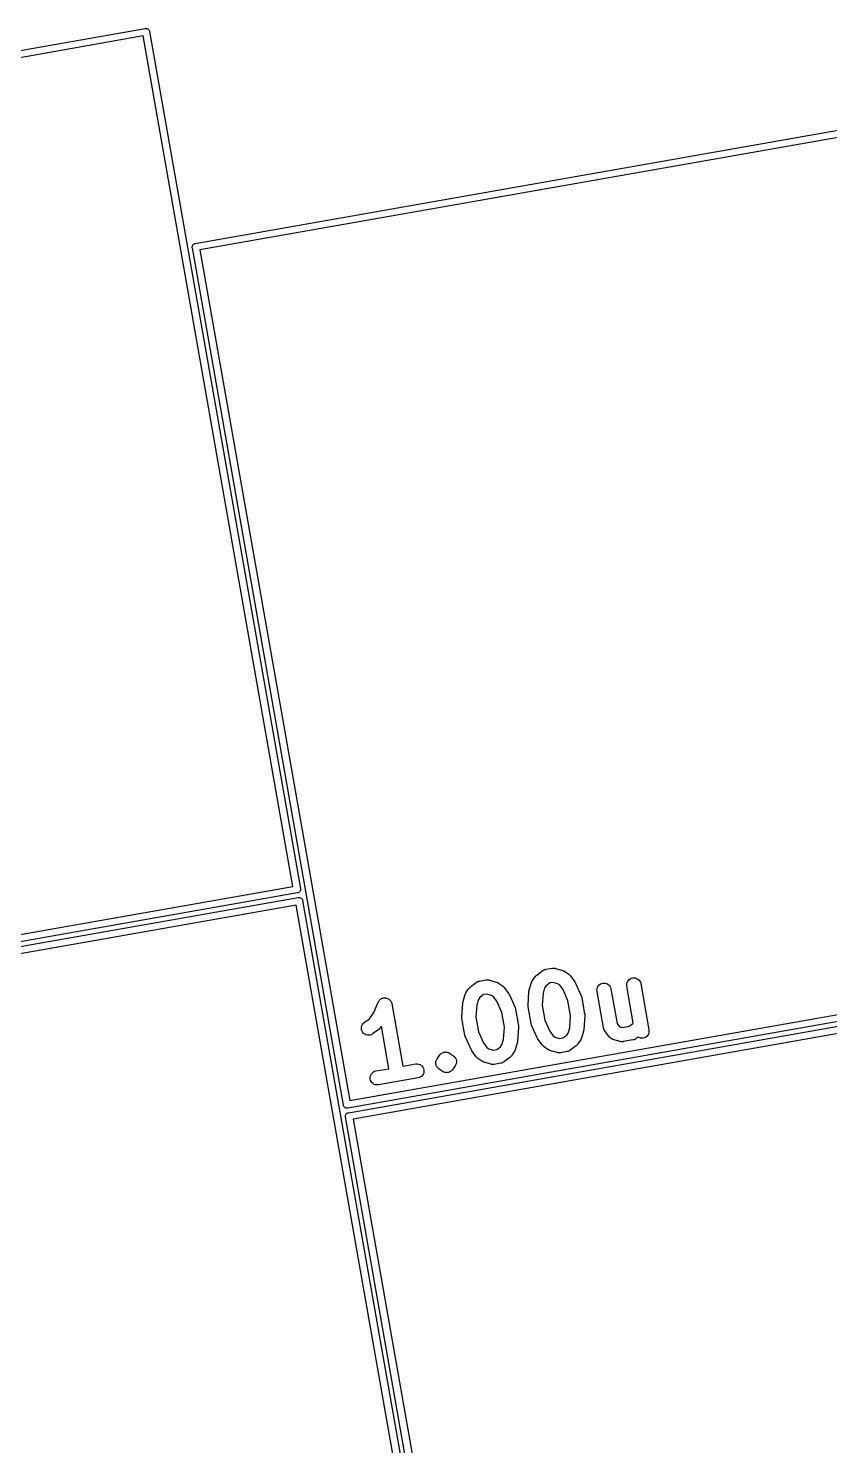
# Model space of a CAD drawing. Extents: x 61 to 358, y -137 to -43.
# Drawn here: x 287.13 to 304.44, y -73.19 to -42.59 of the extents above; entities that cross this region are included whole.
import ezdxf

# ---------------------------------------------------------------- set-up
doc = ezdxf.new("R2010")
doc.units = 0
doc.header["$MEASUREMENT"] = 0
doc.layers.add('BLACK', color=7, linetype='CONTINUOUS')

msp = doc.modelspace()

# ---------------------------------------------------------------- linework, layer by layer
at = {"layer": 'BLACK', "linetype": 'CONTINUOUS'}
for p, q in [((271.15, -45.8557), (289.653, -42.5931)), ((289.608, -42.7557), (271.248, -45.9932)), ((292.845, -61.1161), (289.608, -42.7557)), ((289.653, -42.5931), (289.657, -42.5921)), ((289.657, -42.5921), (289.66, -42.5918)), ((289.66, -42.5918), (289.664, -42.5915)), ((289.66, -42.5918), (289.66, -42.5918)), ((289.664, -42.5915), (289.672, -42.5909)), ((289.672, -42.5909), (289.686, -42.5927)), ((289.686, -42.5927), (289.701, -42.5974)), ((289.701, -42.5974), (289.714, -42.6047)), ((289.714, -42.6047), (289.725, -42.6145)), ((289.725, -42.6145), (289.734, -42.6263)), ((289.734, -42.6263), (289.741, -42.6397)), ((289.741, -42.6397), (289.744, -42.6505)), ((289.744, -42.6505), (289.744, -42.6505)), ((289.744, -42.6505), (289.745, -42.6542)), ((289.745, -42.6542), (289.746, -42.6579)), ((289.746, -42.6579), (293.008, -61.161)), ((290.737, -47.2378), (309.241, -43.9752)), ((309.196, -44.1379), (290.835, -47.3753)), ((290.67, -47.3118), (290.672, -47.2969)), ((290.672, -47.3268), (290.67, -47.3118)), ((290.672, -47.2969), (290.677, -47.2827)), ((290.673, -47.3304), (290.672, -47.3268)), ((293.935, -65.8335), (290.673, -47.3304)), ((290.677, -47.2827), (290.684, -47.2696)), ((290.684, -47.2696), (290.694, -47.2582)), ((290.694, -47.2582), (290.706, -47.2489)), ((290.706, -47.2489), (290.719, -47.2421)), ((290.719, -47.2421), (290.73, -47.2391)), ((290.73, -47.2391), (290.734, -47.2381)), ((290.73, -47.2391), (290.73, -47.2391)), ((290.734, -47.2381), (290.737, -47.2378)), ((290.835, -47.3753), (294.073, -65.7357)), ((274.485, -64.3535), (292.845, -61.1161)), ((293.008, -61.161), (293.009, -61.1646)), ((293.01, -61.1796), (293.008, -61.1945)), ((293.009, -61.1646), (293.009, -61.1683)), ((293.009, -61.1683), (293.009, -61.1683)), ((293.009, -61.1683), (293.01, -61.1796)), ((292.943, -61.2536), (274.44, -64.5162)), ((274.458, -64.6162), (292.961, -61.3536)), ((292.947, -61.2533), (292.943, -61.2536)), ((292.951, -61.2523), (292.947, -61.2533)), ((292.961, -61.2493), (292.951, -61.2523)), ((292.951, -61.2523), (292.951, -61.2523)), ((292.975, -61.2425), (292.961, -61.2493)), ((292.961, -61.3536), (292.965, -61.3526)), ((292.965, -61.3526), (292.968, -61.3524)), ((292.968, -61.3524), (292.972, -61.3521)), ((292.968, -61.3524), (292.968, -61.3524)), ((292.972, -61.3521), (292.98, -61.3515)), ((292.987, -61.2332), (292.975, -61.2425)), ((292.98, -61.3515), (292.994, -61.3533)), ((292.996, -61.2218), (292.987, -61.2332)), ((292.994, -61.3533), (293.009, -61.358)), ((292.997, -61.2209), (292.996, -61.2218)), ((293.002, -61.2115), (292.997, -61.2209)), ((293.004, -61.2087), (293.002, -61.2115)), ((293.007, -61.2), (293.004, -61.2087)), ((293.008, -61.1945), (293.007, -61.2)), ((293.009, -61.358), (293.022, -61.3653)), ((293.022, -61.3653), (293.033, -61.3751)), ((293.033, -61.3751), (293.042, -61.3869)), ((293.042, -61.3869), (293.049, -61.4003)), ((293.049, -61.4003), (293.052, -61.4111)), ((293.052, -61.4111), (293.052, -61.4111)), ((293.052, -61.4111), (293.053, -61.4147)), ((293.053, -61.4147), (293.054, -61.4185)), ((293.054, -61.4185), (296.316, -79.9216)), ((292.916, -61.5163), (274.556, -64.7537)), ((296.153, -79.8767), (292.916, -61.5163)), ((312.531, -62.6357), (294.028, -65.8983)), ((294.073, -65.7357), (312.433, -62.4982)), ((294.045, -65.9984), (312.549, -62.7358)), ((312.504, -62.8985), (294.143, -66.1359)), ((298.11, -63.0284), (298.24, -62.9317)), ((298.24, -62.9317), (298.242, -62.9305)), ((298.242, -62.9305), (298.246, -62.9282)), ((298.246, -62.9282), (298.249, -62.9255)), ((298.249, -62.9255), (298.258, -62.9208)), ((298.258, -62.9208), (298.267, -62.9155)), ((298.267, -62.9155), (298.272, -62.9141)), ((298.272, -62.9141), (298.276, -62.9121)), ((298.276, -62.9121), (298.286, -62.9092)), ((298.286, -62.9092), (298.296, -62.9059)), ((298.296, -62.9059), (298.3, -62.9053)), ((298.3, -62.9053), (298.304, -62.9041)), ((298.304, -62.9041), (298.447, -62.8789)), ((298.447, -62.8789), (298.449, -62.8785)), ((298.449, -62.8785), (298.454, -62.8782)), ((298.454, -62.8782), (298.458, -62.8773)), ((298.458, -62.8773), (298.469, -62.8773)), ((298.469, -62.8773), (298.479, -62.8766)), ((298.479, -62.8766), (298.484, -62.8772)), ((298.484, -62.8772), (298.488, -62.8772)), ((298.488, -62.8772), (298.498, -62.8792)), ((298.498, -62.8792), (298.509, -62.8806)), ((298.509, -62.8806), (298.513, -62.882)), ((298.513, -62.882), (298.517, -62.8829)), ((298.517, -62.8829), (298.673, -62.9291)), ((298.673, -62.9291), (298.675, -62.9297)), ((298.675, -62.9297), (298.683, -62.9331)), ((298.683, -62.9331), (298.691, -62.9358)), ((298.691, -62.9358), (298.696, -62.9389)), ((298.696, -62.9389), (298.702, -62.9414)), ((298.702, -62.9414), (298.709, -62.9462)), ((298.709, -62.9462), (298.717, -62.9504)), ((298.717, -62.9504), (298.801, -63.0092)), ((298.801, -63.0092), (298.803, -63.0105)), ((298.803, -63.0105), (298.809, -63.0161)), ((298.809, -63.0161), (298.816, -63.0212)), ((298.816, -63.0212), (298.82, -63.0259)), ((298.82, -63.0259), (298.825, -63.0301)), ((296.587, -63.3995), (296.646, -63.3154)), ((296.646, -63.3154), (296.648, -63.3137)), ((296.648, -63.3137), (296.653, -63.3073)), ((296.653, -63.3073), (296.658, -63.3004)), ((296.658, -63.3004), (296.663, -63.2962)), ((296.663, -63.2962), (296.667, -63.2914)), ((296.667, -63.2914), (296.674, -63.2862)), ((296.674, -63.2862), (296.68, -63.2804)), ((296.68, -63.2804), (296.811, -63.1838)), ((296.811, -63.1838), (296.812, -63.1825)), ((296.812, -63.1825), (296.816, -63.1803)), ((296.816, -63.1803), (296.82, -63.1775)), ((296.82, -63.1775), (296.829, -63.1728)), ((296.829, -63.1728), (296.838, -63.1676)), ((296.838, -63.1676), (296.842, -63.1661)), ((296.842, -63.1661), (296.846, -63.1641)), ((296.846, -63.1641), (296.856, -63.1613)), ((296.856, -63.1613), (296.866, -63.1579)), ((296.866, -63.1579), (296.871, -63.1573)), ((296.871, -63.1573), (296.875, -63.1561)), ((296.875, -63.1561), (297.018, -63.1309)), ((297.018, -63.1309), (297.02, -63.1305)), ((297.02, -63.1305), (297.024, -63.1303)), ((297.024, -63.1303), (297.029, -63.1294)), ((297.029, -63.1294), (297.039, -63.1293)), ((297.039, -63.1293), (297.05, -63.1287)), ((297.05, -63.1287), (297.054, -63.1293)), ((297.054, -63.1293), (297.059, -63.1292)), ((297.059, -63.1292), (297.069, -63.1312)), ((297.069, -63.1312), (297.079, -63.1326)), ((297.079, -63.1326), (297.083, -63.134)), ((297.083, -63.134), (297.088, -63.1349)), ((297.088, -63.1349), (297.243, -63.1812)), ((297.243, -63.1812), (297.245, -63.1818)), ((297.245, -63.1818), (297.253, -63.1851)), ((297.253, -63.1851), (297.261, -63.1878)), ((297.261, -63.1878), (297.267, -63.1909)), ((297.267, -63.1909), (297.273, -63.1934)), ((297.273, -63.1934), (297.28, -63.1982)), ((297.28, -63.1982), (297.287, -63.2024)), ((297.287, -63.2024), (297.371, -63.2613)), ((297.371, -63.2613), (297.373, -63.2625)), ((297.373, -63.2625), (297.38, -63.2682)), ((297.38, -63.2682), (297.386, -63.2733)), ((297.386, -63.2733), (297.391, -63.278)), ((297.391, -63.278), (297.395, -63.2822)), ((297.395, -63.2822), (297.401, -63.289)), ((297.401, -63.289), (297.406, -63.2953)), ((297.406, -63.2953), (297.503, -63.4257)), ((297.949, -63.347), (297.996, -63.1914)), ((297.996, -63.1894), (298, -63.1815)), ((297.996, -63.1914), (297.996, -63.1894)), ((298, -63.1815), (298.002, -63.1734)), ((298.002, -63.1734), (298.005, -63.1679)), ((298.005, -63.1679), (298.008, -63.162)), ((298.008, -63.162), (298.013, -63.1549)), ((298.013, -63.1549), (298.017, -63.1475)), ((298.017, -63.1475), (298.076, -63.0634)), ((298.076, -63.0634), (298.077, -63.0617)), ((298.077, -63.0617), (298.083, -63.0552)), ((298.083, -63.0552), (298.088, -63.0484)), ((298.088, -63.0484), (298.092, -63.0441)), ((298.092, -63.0441), (298.097, -63.0394)), ((298.097, -63.0394), (298.103, -63.0342)), ((298.103, -63.0342), (298.11, -63.0284)), ((298.281, -63.302), (298.246, -63.4178)), ((298.311, -63.2585), (298.281, -63.302)), ((298.393, -63.198), (298.311, -63.2585)), ((298.465, -63.1853), (298.393, -63.198)), ((298.562, -63.2142), (298.465, -63.1853)), ((298.606, -63.2447), (298.562, -63.2142)), ((298.678, -63.3418), (298.606, -63.2447)), ((298.825, -63.0301), (298.83, -63.0369)), ((298.83, -63.0369), (298.836, -63.0433)), ((298.836, -63.0433), (298.932, -63.1736)), ((298.932, -63.1736), (298.934, -63.1753)), ((298.934, -63.1753), (298.934, -63.1759)), ((298.934, -63.1759), (298.935, -63.1765)), ((298.935, -63.1765), (298.942, -63.1888)), ((298.942, -63.1888), (298.949, -63.201)), ((298.949, -63.201), (298.949, -63.2017)), ((298.949, -63.2017), (298.949, -63.2023)), ((298.949, -63.2023), (299.071, -63.4756)), ((299.41, -63.3475), (299.414, -63.318)), ((299.414, -63.318), (299.424, -63.2898)), ((299.424, -63.2898), (299.439, -63.2641)), ((299.439, -63.2641), (299.458, -63.2417)), ((299.458, -63.2417), (299.482, -63.2235)), ((299.482, -63.2235), (299.508, -63.2103)), ((299.508, -63.2103), (299.537, -63.2025)), ((299.537, -63.2025), (299.567, -63.2005)), ((299.567, -63.2005), (299.596, -63.2042)), ((299.596, -63.2042), (299.625, -63.2136)), ((299.625, -63.2136), (299.65, -63.2283)), ((299.65, -63.2283), (299.673, -63.2477)), ((299.673, -63.2477), (299.691, -63.2711)), ((299.691, -63.2711), (299.705, -63.2977)), ((299.705, -63.2977), (299.713, -63.3263)), ((299.713, -63.3263), (299.845, -64.0771)), ((300.053, -63.2341), (300.057, -63.2046)), ((300.055, -63.2637), (300.053, -63.2341)), ((300.056, -63.2658), (300.055, -63.2637)), ((300.196, -64.0613), (300.056, -63.2658)), ((300.057, -63.2046), (300.067, -63.1764)), ((300.067, -63.1764), (300.082, -63.1507)), ((300.082, -63.1507), (300.101, -63.1283)), ((300.101, -63.1283), (300.125, -63.1101)), ((300.125, -63.1101), (300.152, -63.0969)), ((300.152, -63.0969), (300.18, -63.0891)), ((300.18, -63.0891), (300.21, -63.087)), ((300.21, -63.087), (300.24, -63.0908)), ((300.24, -63.0908), (300.268, -63.1002)), ((300.268, -63.1002), (300.294, -63.1148)), ((300.294, -63.1148), (300.316, -63.1343)), ((300.316, -63.1343), (300.334, -63.1577)), ((300.334, -63.1577), (300.348, -63.1843)), ((300.348, -63.1843), (300.356, -63.2129)), ((300.356, -63.2129), (300.532, -64.2135)), ((294.59, -63.8362), (294.689, -63.6104)), ((294.689, -63.6104), (294.69, -63.6087)), ((294.69, -63.6085), (294.697, -63.5959)), ((294.69, -63.6087), (294.69, -63.6085)), ((294.69, -63.6087), (294.69, -63.6087)), ((294.69, -63.6087), (294.69, -63.6087)), ((294.697, -63.5959), (294.705, -63.5829)), ((294.705, -63.5827), (294.714, -63.572)), ((294.705, -63.5828), (294.705, -63.5827)), ((294.705, -63.5829), (294.705, -63.5828)), ((294.714, -63.572), (294.725, -63.5605)), ((294.725, -63.5604), (294.736, -63.5518)), ((294.725, -63.5605), (294.725, -63.5604)), ((294.725, -63.5605), (294.725, -63.5605)), ((294.736, -63.5518), (294.748, -63.5424)), ((294.748, -63.5423), (294.761, -63.5359)), ((294.748, -63.5424), (294.748, -63.5423)), ((294.748, -63.5423), (294.748, -63.5423)), ((294.761, -63.5359), (294.775, -63.5292)), ((294.775, -63.5291), (294.789, -63.5253)), ((294.775, -63.5292), (294.775, -63.5291)), ((294.775, -63.5291), (294.775, -63.5291)), ((294.789, -63.5253), (294.803, -63.5214)), ((294.803, -63.5214), (294.804, -63.5214)), ((294.804, -63.5213), (294.818, -63.5203)), ((294.804, -63.5214), (294.804, -63.5213)), ((294.818, -63.5203), (294.833, -63.5193)), ((294.833, -63.5193), (294.833, -63.5193)), ((294.833, -63.5193), (294.848, -63.5211)), ((294.833, -63.5193), (294.833, -63.5193)), ((294.848, -63.5211), (294.863, -63.523)), ((294.863, -63.523), (294.863, -63.5231)), ((294.863, -63.5231), (294.863, -63.5231)), ((294.863, -63.5231), (294.876, -63.5276)), ((294.876, -63.5276), (294.891, -63.5324)), ((294.891, -63.5324), (294.891, -63.5325)), ((294.891, -63.5325), (294.891, -63.5325)), ((294.891, -63.5325), (294.903, -63.5395)), ((294.903, -63.5395), (294.917, -63.5471)), ((294.917, -63.5471), (294.917, -63.5472)), ((294.917, -63.5472), (294.917, -63.5472)), ((294.917, -63.5472), (294.927, -63.5563)), ((294.927, -63.5563), (294.939, -63.5665)), ((294.939, -63.5665), (294.939, -63.5666)), ((294.939, -63.5666), (294.939, -63.5667)), ((294.939, -63.5667), (294.948, -63.5777)), ((294.948, -63.5777), (294.958, -63.59)), ((294.958, -63.59), (294.958, -63.5901)), ((294.958, -63.5901), (294.958, -63.5902)), ((294.958, -63.5902), (294.964, -63.6028)), ((294.964, -63.6028), (294.971, -63.6165)), ((294.971, -63.6165), (294.971, -63.6166)), ((294.971, -63.6166), (294.971, -63.6167)), ((294.971, -63.6167), (294.975, -63.6307)), ((294.975, -63.6307), (294.979, -63.6452)), ((296.493, -63.9302), (296.514, -63.6317)), ((296.514, -63.6282), (296.517, -63.6143)), ((296.514, -63.6289), (296.514, -63.6282)), ((296.514, -63.6296), (296.514, -63.6289)), ((296.514, -63.6317), (296.514, -63.6296)), ((296.517, -63.6143), (296.52, -63.6004)), ((296.52, -63.599), (296.566, -63.4435)), ((296.52, -63.5997), (296.52, -63.599)), ((296.52, -63.6004), (296.52, -63.5997)), ((296.566, -63.4435), (296.567, -63.4414)), ((296.567, -63.4414), (296.57, -63.4336)), ((296.57, -63.4336), (296.573, -63.4254)), ((296.573, -63.4254), (296.576, -63.4199)), ((296.576, -63.4199), (296.578, -63.4141)), ((296.578, -63.4141), (296.583, -63.407)), ((296.583, -63.407), (296.587, -63.3995)), ((296.851, -63.5541), (296.817, -63.6699)), ((296.882, -63.5105), (296.851, -63.5541)), ((296.963, -63.45), (296.882, -63.5105)), ((297.035, -63.4373), (296.963, -63.45)), ((297.133, -63.4663), (297.035, -63.4373)), ((297.176, -63.4968), (297.133, -63.4663)), ((297.248, -63.5938), (297.176, -63.4968)), ((297.356, -63.8347), (297.248, -63.5938)), ((297.503, -63.4257), (297.504, -63.4274)), ((297.504, -63.4274), (297.505, -63.428)), ((297.505, -63.428), (297.505, -63.4285)), ((297.505, -63.4285), (297.512, -63.4408)), ((297.512, -63.4408), (297.519, -63.4531)), ((297.519, -63.4531), (297.52, -63.4538)), ((297.52, -63.4538), (297.52, -63.4544)), ((297.52, -63.4544), (297.642, -63.7276)), ((297.922, -63.6782), (297.943, -63.3797)), ((297.943, -63.3776), (297.944, -63.3769)), ((297.943, -63.3797), (297.943, -63.3776)), ((297.944, -63.3762), (297.946, -63.3622)), ((297.944, -63.3769), (297.944, -63.3762)), ((297.946, -63.3622), (297.949, -63.3483)), ((297.949, -63.3477), (297.949, -63.347)), ((297.949, -63.3483), (297.949, -63.3477)), ((298.246, -63.4178), (298.228, -63.6809)), ((298.785, -63.5826), (298.678, -63.3418)), ((298.842, -63.903), (298.785, -63.5826)), ((299.071, -63.4756), (299.072, -63.4776)), ((299.072, -63.4776), (299.073, -63.4801)), ((299.073, -63.4801), (299.074, -63.4826)), ((299.074, -63.4826), (299.077, -63.4943)), ((299.077, -63.4943), (299.081, -63.5059)), ((299.081, -63.5059), (299.081, -63.5086)), ((299.081, -63.5086), (299.082, -63.5112)), ((299.082, -63.5112), (299.145, -63.8686)), ((299.412, -63.3772), (299.41, -63.3475)), ((299.412, -63.3793), (299.412, -63.3772)), ((299.551, -64.1654), (299.412, -63.3793)), ((294.495, -63.9717), (294.59, -63.8362)), ((294.979, -63.6452), (295.217, -64.9959)), ((296.493, -63.9329), (296.493, -63.9302)), ((296.493, -63.9356), (296.493, -63.9329)), ((296.493, -63.9478), (296.493, -63.9356)), ((296.817, -63.6699), (296.798, -63.9329)), ((296.798, -63.9329), (296.855, -64.2533)), ((297.412, -64.1551), (297.356, -63.8347)), ((297.642, -63.7276), (297.643, -63.7296)), ((297.643, -63.7296), (297.643, -63.7322)), ((297.643, -63.7322), (297.645, -63.7346)), ((297.645, -63.7346), (297.648, -63.7463)), ((297.648, -63.7463), (297.652, -63.7579)), ((297.652, -63.7579), (297.652, -63.7606)), ((297.652, -63.7606), (297.653, -63.7633)), ((297.653, -63.7633), (297.716, -64.1206)), ((297.922, -63.6809), (297.922, -63.6782)), ((297.922, -63.6836), (297.922, -63.6809)), ((297.923, -63.6957), (297.922, -63.6836)), ((297.923, -63.7079), (297.923, -63.6957)), ((297.924, -63.7106), (297.923, -63.7079)), ((297.924, -63.7133), (297.924, -63.7106)), ((297.924, -63.7154), (297.924, -63.7133)), ((297.987, -64.0727), (297.924, -63.7154)), ((298.228, -63.6809), (298.284, -64.0013)), ((298.823, -64.1661), (298.842, -63.903)), ((299.147, -63.9058), (299.126, -64.2042)), ((299.145, -63.8686), (299.145, -63.8707)), ((299.145, -63.8707), (299.146, -63.8734)), ((299.146, -63.8734), (299.146, -63.876)), ((299.146, -63.876), (299.146, -63.8882)), ((299.146, -63.8882), (299.147, -63.9003)), ((299.147, -63.9003), (299.147, -63.903)), ((299.147, -63.903), (299.147, -63.9058)), ((294.323, -64.1829), (294.325, -64.1532)), ((294.328, -64.2123), (294.323, -64.1829)), ((294.325, -64.1532), (294.332, -64.1243)), ((294.337, -64.2404), (294.328, -64.2123)), ((294.332, -64.1243), (294.345, -64.0975)), ((294.353, -64.266), (294.337, -64.2404)), ((294.345, -64.0975), (294.363, -64.0736)), ((294.363, -64.0736), (294.385, -64.0537)), ((294.385, -64.0537), (294.495, -63.9717)), ((294.697, -64.2018), (294.566, -64.2985)), ((294.703, -64.1961), (294.697, -64.2018)), ((294.71, -64.1908), (294.703, -64.1961)), ((294.714, -64.1861), (294.71, -64.1908)), ((294.719, -64.1818), (294.714, -64.1861)), ((294.724, -64.175), (294.719, -64.1818)), ((294.73, -64.1685), (294.724, -64.175)), ((294.731, -64.1668), (294.73, -64.1685)), ((294.755, -64.1319), (294.731, -64.1668)), ((294.917, -65.0489), (294.755, -64.1319)), ((296.494, -63.9599), (296.493, -63.9478)), ((296.494, -63.9626), (296.494, -63.9599)), ((296.494, -63.9653), (296.494, -63.9626)), ((296.495, -63.9674), (296.494, -63.9653)), ((296.558, -64.3247), (296.495, -63.9674)), ((297.394, -64.4181), (297.412, -64.1551)), ((297.718, -64.1578), (297.697, -64.4563)), ((297.716, -64.1206), (297.716, -64.1227)), ((297.716, -64.1227), (297.716, -64.1254)), ((297.716, -64.1254), (297.717, -64.1281)), ((297.717, -64.1281), (297.717, -64.1402)), ((297.717, -64.1402), (297.718, -64.1524)), ((297.718, -64.1524), (297.718, -64.1551)), ((297.718, -64.1551), (297.718, -64.1578)), ((297.988, -64.0753), (297.987, -64.0727)), ((297.988, -64.078), (297.988, -64.0753)), ((297.992, -64.0896), (297.988, -64.078)), ((297.995, -64.1014), (297.992, -64.0896)), ((297.996, -64.1038), (297.995, -64.1014)), ((297.997, -64.1064), (297.996, -64.1038)), ((297.998, -64.1083), (297.997, -64.1064)), ((298.12, -64.3816), (297.998, -64.1083)), ((298.284, -64.0013), (298.392, -64.2422)), ((298.392, -64.2422), (298.464, -64.3392)), ((298.789, -64.2819), (298.823, -64.1661)), ((299.12, -64.237), (299.074, -64.3925)), ((299.123, -64.2217), (299.12, -64.2356)), ((299.12, -64.2356), (299.12, -64.2363)), ((299.12, -64.2363), (299.12, -64.237)), ((299.126, -64.2078), (299.123, -64.2217)), ((299.126, -64.2042), (299.126, -64.2064)), ((299.126, -64.2064), (299.126, -64.207)), ((299.126, -64.207), (299.126, -64.2078)), ((299.552, -64.1697), (299.551, -64.1654)), ((299.553, -64.1742), (299.552, -64.1697)), ((299.556, -64.184), (299.553, -64.1742)), ((299.559, -64.1941), (299.556, -64.184)), ((299.561, -64.1981), (299.559, -64.1941)), ((299.563, -64.2023), (299.561, -64.1981)), ((299.568, -64.2113), (299.563, -64.2023)), ((299.572, -64.2206), (299.568, -64.2113)), ((299.575, -64.2241), (299.572, -64.2206)), ((299.578, -64.228), (299.575, -64.2241)), ((299.579, -64.2297), (299.578, -64.228)), ((299.675, -64.3601), (299.579, -64.2297)), ((299.845, -64.0771), (299.89, -64.1377)), ((299.89, -64.1377), (299.962, -64.1592)), ((299.962, -64.1592), (300.106, -64.1339)), ((300.106, -64.1339), (300.187, -64.0734)), ((300.187, -64.0734), (300.196, -64.0613)), ((300.534, -64.2453), (300.531, -64.2747)), ((300.532, -64.2135), (300.533, -64.2156)), ((300.533, -64.2156), (300.534, -64.2453)), ((294.372, -64.2882), (294.353, -64.266)), ((294.396, -64.3061), (294.372, -64.2882)), ((294.423, -64.3191), (294.396, -64.3061)), ((294.452, -64.3266), (294.423, -64.3191)), ((294.481, -64.3283), (294.452, -64.3266)), ((294.511, -64.3243), (294.481, -64.3283)), ((294.539, -64.3147), (294.511, -64.3243)), ((294.565, -64.2997), (294.539, -64.3147)), ((294.566, -64.2985), (294.565, -64.2997)), ((296.559, -64.3274), (296.558, -64.3247)), ((296.559, -64.3301), (296.559, -64.3274)), ((296.563, -64.3417), (296.559, -64.3301)), ((296.566, -64.3534), (296.563, -64.3417)), ((296.567, -64.3558), (296.566, -64.3534)), ((296.568, -64.3584), (296.567, -64.3558)), ((296.569, -64.3604), (296.568, -64.3584)), ((296.691, -64.6336), (296.569, -64.3604)), ((296.855, -64.2533), (296.962, -64.4942)), ((296.962, -64.4942), (297.034, -64.5912)), ((297.329, -64.5775), (297.359, -64.5339)), ((297.359, -64.5339), (297.394, -64.4181)), ((297.691, -64.489), (297.644, -64.6445)), ((297.694, -64.4737), (297.691, -64.4876)), ((297.691, -64.4876), (297.691, -64.4883)), ((297.691, -64.4883), (297.691, -64.489)), ((297.696, -64.4598), (297.694, -64.4737)), ((297.697, -64.4563), (297.696, -64.4584)), ((297.696, -64.4584), (297.696, -64.4591)), ((297.696, -64.4591), (297.696, -64.4598)), ((298.12, -64.3822), (298.12, -64.3816)), ((298.121, -64.3829), (298.12, -64.3822)), ((298.128, -64.3951), (298.121, -64.3829)), ((298.135, -64.4074), (298.128, -64.3951)), ((298.135, -64.408), (298.135, -64.4074)), ((298.136, -64.4086), (298.135, -64.408)), ((298.137, -64.4103), (298.136, -64.4086)), ((298.233, -64.5406), (298.137, -64.4103)), ((298.239, -64.547), (298.233, -64.5406)), ((298.244, -64.5538), (298.239, -64.547)), ((298.249, -64.558), (298.244, -64.5538)), ((298.464, -64.3392), (298.507, -64.3697)), ((298.507, -64.3697), (298.604, -64.3987)), ((298.604, -64.3987), (298.677, -64.3859)), ((298.677, -64.3859), (298.758, -64.3254)), ((298.758, -64.3254), (298.789, -64.2819)), ((298.96, -64.5555), (298.829, -64.6522)), ((298.966, -64.5498), (298.96, -64.5555)), ((298.973, -64.5446), (298.966, -64.5498)), ((298.977, -64.5398), (298.973, -64.5446)), ((298.982, -64.5356), (298.977, -64.5398)), ((298.987, -64.5287), (298.982, -64.5356)), ((298.992, -64.5223), (298.987, -64.5287)), ((298.994, -64.5205), (298.992, -64.5223)), ((299.052, -64.4365), (298.994, -64.5205)), ((299.057, -64.429), (299.052, -64.4365)), ((299.061, -64.4219), (299.057, -64.429)), ((299.064, -64.4161), (299.061, -64.4219)), ((299.067, -64.4105), (299.064, -64.4161)), ((299.07, -64.4024), (299.067, -64.4105)), ((299.073, -64.3945), (299.07, -64.4024)), ((299.074, -64.3925), (299.073, -64.3945)), ((299.678, -64.3625), (299.675, -64.3601)), ((299.679, -64.3653), (299.678, -64.3625)), ((299.688, -64.3735), (299.679, -64.3653)), ((299.695, -64.3821), (299.688, -64.3735)), ((299.698, -64.3841), (299.695, -64.3821)), ((299.7, -64.3864), (299.698, -64.3841)), ((299.71, -64.3929), (299.7, -64.3864)), ((299.719, -64.3999), (299.71, -64.3929)), ((299.722, -64.4013), (299.719, -64.3999)), ((299.725, -64.4031), (299.722, -64.4013)), ((299.736, -64.4077), (299.725, -64.4031)), ((299.746, -64.4126), (299.736, -64.4077)), ((299.749, -64.4135), (299.746, -64.4126)), ((299.752, -64.4147), (299.749, -64.4135)), ((299.754, -64.4154), (299.752, -64.4147)), ((299.91, -64.4616), (299.754, -64.4154)), ((299.914, -64.4625), (299.91, -64.4616)), ((299.919, -64.4639), (299.914, -64.4625)), ((299.929, -64.4653), (299.919, -64.4639)), ((299.939, -64.4673), (299.929, -64.4653)), ((299.944, -64.4673), (299.939, -64.4673)), ((299.948, -64.4679), (299.944, -64.4673)), ((299.958, -64.4672), (299.948, -64.4679)), ((299.969, -64.4672), (299.958, -64.4672)), ((299.973, -64.4663), (299.969, -64.4672)), ((299.978, -64.466), (299.973, -64.4663)), ((299.98, -64.4656), (299.978, -64.466)), ((300.194, -64.4278), (299.98, -64.4656)), ((300.199, -64.4266), (300.194, -64.4278)), ((300.203, -64.426), (300.199, -64.4266)), ((300.213, -64.4226), (300.203, -64.426)), ((300.223, -64.4198), (300.213, -64.4226)), ((300.227, -64.4178), (300.223, -64.4198)), ((300.231, -64.4164), (300.227, -64.4178)), ((300.24, -64.4111), (300.231, -64.4164)), ((300.249, -64.4064), (300.24, -64.4111)), ((300.253, -64.4037), (300.249, -64.4064)), ((300.257, -64.4014), (300.253, -64.4037)), ((300.259, -64.4001), (300.257, -64.4014)), ((300.301, -64.3684), (300.259, -64.4001)), ((300.32, -64.3792), (300.301, -64.3684)), ((300.348, -64.3886), (300.32, -64.3792)), ((300.378, -64.3923), (300.348, -64.3886)), ((300.408, -64.3902), (300.378, -64.3923)), ((300.436, -64.3824), (300.408, -64.3902)), ((300.463, -64.3692), (300.436, -64.3824)), ((300.487, -64.351), (300.463, -64.3692)), ((300.506, -64.3287), (300.487, -64.351)), ((300.521, -64.3029), (300.506, -64.3287)), ((300.531, -64.2747), (300.521, -64.3029)), ((295.942, -64.8621), (295.95, -64.8497)), ((295.942, -64.8626), (295.942, -64.8621)), ((295.942, -64.8631), (295.942, -64.8626)), ((295.95, -64.8497), (295.957, -64.8372)), ((295.957, -64.8372), (296.015, -64.7531)), ((296.015, -64.7531), (296.016, -64.7523)), ((296.016, -64.7518), (296.017, -64.7514)), ((296.016, -64.7522), (296.016, -64.7518)), ((296.016, -64.7518), (296.016, -64.7518)), ((296.016, -64.7518), (296.016, -64.7518)), ((296.016, -64.7523), (296.016, -64.7522)), ((296.016, -64.7522), (296.016, -64.7522)), ((296.017, -64.7514), (296.026, -64.7405)), ((296.026, -64.7405), (296.036, -64.7298)), ((296.036, -64.7291), (296.048, -64.7202)), ((296.036, -64.7293), (296.036, -64.7291)), ((296.036, -64.7294), (296.036, -64.7293)), ((296.036, -64.7296), (296.036, -64.7294)), ((296.036, -64.7298), (296.036, -64.7296)), ((296.048, -64.7202), (296.059, -64.7116)), ((296.059, -64.7114), (296.06, -64.7113)), ((296.059, -64.7116), (296.059, -64.7114)), ((296.06, -64.711), (296.073, -64.7046)), ((296.06, -64.7112), (296.06, -64.711)), ((296.06, -64.7113), (296.06, -64.7112)), ((296.073, -64.7046), (296.086, -64.6982)), ((296.086, -64.698), (296.087, -64.6979)), ((296.086, -64.6982), (296.086, -64.698)), ((296.086, -64.698), (296.086, -64.698)), ((296.086, -64.6982), (296.086, -64.6982)), ((296.087, -64.6979), (296.101, -64.6941)), ((296.101, -64.6941), (296.114, -64.6903)), ((296.114, -64.6903), (296.115, -64.6903)), ((296.115, -64.6902), (296.13, -64.6892)), ((296.115, -64.6903), (296.115, -64.6902)), ((296.115, -64.6902), (296.115, -64.6902)), ((296.115, -64.6902), (296.115, -64.6902)), ((296.13, -64.6892), (296.144, -64.6882)), ((296.144, -64.6882), (296.145, -64.6882)), ((296.144, -64.6882), (296.144, -64.6882)), ((296.145, -64.6882), (296.145, -64.6882)), ((296.145, -64.6882), (296.145, -64.6882)), ((296.145, -64.6882), (296.159, -64.69)), ((296.159, -64.69), (296.174, -64.6918)), ((296.174, -64.6918), (296.174, -64.6919)), ((296.174, -64.6919), (296.174, -64.6919)), ((296.174, -64.6919), (296.174, -64.692)), ((296.174, -64.692), (296.175, -64.692)), ((296.175, -64.692), (296.188, -64.6966)), ((296.188, -64.6966), (296.202, -64.7011)), ((296.202, -64.7011), (296.202, -64.7012)), ((296.202, -64.7012), (296.202, -64.7013)), ((296.202, -64.7013), (296.203, -64.7014)), ((296.203, -64.7014), (296.203, -64.7015)), ((296.203, -64.7015), (296.215, -64.7086)), ((296.215, -64.7086), (296.228, -64.7157)), ((296.228, -64.7157), (296.312, -64.7745)), ((296.312, -64.7745), (296.313, -64.7751)), ((296.313, -64.7751), (296.313, -64.7752)), ((296.313, -64.7752), (296.313, -64.7752)), ((296.313, -64.7752), (296.314, -64.7758)), ((296.314, -64.7758), (296.324, -64.7853)), ((296.324, -64.7853), (296.335, -64.7947)), ((296.335, -64.7947), (296.335, -64.7951)), ((296.335, -64.7951), (296.336, -64.7954)), ((296.336, -64.7954), (296.345, -64.8069)), ((296.345, -64.8069), (296.353, -64.8182)), ((296.353, -64.8182), (296.354, -64.8186)), ((296.354, -64.8186), (296.354, -64.8191)), ((296.354, -64.8191), (296.36, -64.8319)), ((296.36, -64.8319), (296.367, -64.8448)), ((296.367, -64.8448), (296.367, -64.8453)), ((296.367, -64.8453), (296.367, -64.8458)), ((296.367, -64.8458), (296.371, -64.8596)), ((296.371, -64.8596), (296.375, -64.8734)), ((296.691, -64.6342), (296.691, -64.6336)), ((296.691, -64.6349), (296.691, -64.6342)), ((296.698, -64.6472), (296.691, -64.6349)), ((296.705, -64.6595), (296.698, -64.6472)), ((296.706, -64.66), (296.705, -64.6595)), ((296.706, -64.6606), (296.706, -64.66)), ((296.707, -64.6623), (296.706, -64.6606)), ((296.804, -64.7927), (296.707, -64.6623)), ((296.81, -64.799), (296.804, -64.7927)), ((296.815, -64.8058), (296.81, -64.799)), ((296.82, -64.81), (296.815, -64.8058)), ((296.824, -64.8147), (296.82, -64.81)), ((296.831, -64.8198), (296.824, -64.8147)), ((296.837, -64.8255), (296.831, -64.8198)), ((296.839, -64.8267), (296.837, -64.8255)), ((296.923, -64.8856), (296.839, -64.8267)), ((297.034, -64.5912), (297.078, -64.6217)), ((297.078, -64.6217), (297.175, -64.6507)), ((297.175, -64.6507), (297.247, -64.638)), ((297.247, -64.638), (297.329, -64.5775)), ((297.53, -64.8076), (297.4, -64.9042)), ((297.536, -64.8018), (297.53, -64.8076)), ((297.543, -64.7966), (297.536, -64.8018)), ((297.547, -64.7918), (297.543, -64.7966)), ((297.552, -64.7876), (297.547, -64.7918)), ((297.557, -64.7807), (297.552, -64.7876)), ((297.563, -64.7743), (297.557, -64.7807)), ((297.564, -64.7726), (297.563, -64.7743)), ((297.623, -64.6885), (297.564, -64.7726)), ((297.627, -64.681), (297.623, -64.6885)), ((297.632, -64.6739), (297.627, -64.681)), ((297.635, -64.6681), (297.632, -64.6739)), ((297.638, -64.6626), (297.635, -64.6681)), ((297.64, -64.6544), (297.638, -64.6626)), ((297.644, -64.6466), (297.64, -64.6544)), ((297.644, -64.6445), (297.644, -64.6466)), ((298.253, -64.5627), (298.249, -64.558)), ((298.26, -64.5678), (298.253, -64.5627)), ((298.267, -64.5735), (298.26, -64.5678)), ((298.268, -64.5747), (298.267, -64.5735)), ((298.353, -64.6336), (298.268, -64.5747)), ((298.36, -64.6378), (298.353, -64.6336)), ((298.367, -64.6426), (298.36, -64.6378)), ((298.373, -64.645), (298.367, -64.6426)), ((298.378, -64.6482), (298.373, -64.645)), ((298.387, -64.6508), (298.378, -64.6482)), ((298.394, -64.6542), (298.387, -64.6508)), ((298.396, -64.6548), (298.394, -64.6542)), ((298.552, -64.7011), (298.396, -64.6548)), ((298.556, -64.7019), (298.552, -64.7011)), ((298.561, -64.7034), (298.556, -64.7019)), ((298.571, -64.7047), (298.561, -64.7034)), ((298.581, -64.7067), (298.571, -64.7047)), ((298.586, -64.7067), (298.581, -64.7067)), ((298.59, -64.7073), (298.586, -64.7067)), ((298.601, -64.7066), (298.59, -64.7073)), ((298.611, -64.7066), (298.601, -64.7066)), ((298.615, -64.7057), (298.611, -64.7066)), ((298.62, -64.7054), (298.615, -64.7057)), ((298.622, -64.7051), (298.62, -64.7054)), ((298.765, -64.6799), (298.622, -64.7051)), ((298.769, -64.6787), (298.765, -64.6799)), ((298.774, -64.6781), (298.769, -64.6787)), ((298.783, -64.6747), (298.774, -64.6781)), ((298.794, -64.6719), (298.783, -64.6747)), ((298.798, -64.6698), (298.794, -64.6719)), ((298.802, -64.6684), (298.798, -64.6698)), ((298.811, -64.6632), (298.802, -64.6684)), ((298.82, -64.6585), (298.811, -64.6632)), ((298.824, -64.6557), (298.82, -64.6585)), ((298.827, -64.6534), (298.824, -64.6557)), ((298.829, -64.6522), (298.827, -64.6534)), ((294.525, -65.1861), (294.54, -65.1602)), ((294.54, -65.1602), (294.56, -65.1377)), ((294.56, -65.1377), (294.583, -65.1194)), ((294.583, -65.1194), (294.61, -65.106)), ((294.61, -65.106), (294.638, -65.098)), ((294.638, -65.098), (294.917, -65.0489)), ((295.217, -64.9959), (295.496, -64.9468)), ((295.496, -64.9468), (295.498, -64.9464)), ((295.498, -64.9464), (295.528, -64.9446)), ((295.528, -64.9446), (295.557, -64.9485)), ((295.557, -64.9485), (295.585, -64.9581)), ((295.585, -64.9581), (295.611, -64.973)), ((295.611, -64.973), (295.633, -64.9925)), ((295.633, -64.9925), (295.652, -65.0161)), ((295.662, -65.1589), (295.647, -65.1847)), ((295.652, -65.0161), (295.665, -65.0428)), ((295.671, -65.1306), (295.662, -65.1589)), ((295.665, -65.0428), (295.673, -65.0715)), ((295.675, -65.1011), (295.671, -65.1306)), ((295.673, -65.0715), (295.675, -65.1011)), ((295.929, -64.9198), (295.931, -64.9055)), ((295.929, -64.9203), (295.929, -64.9198)), ((295.929, -64.9209), (295.929, -64.9203)), ((295.93, -64.9351), (295.929, -64.9209)), ((295.931, -64.9495), (295.93, -64.9351)), ((295.931, -64.9055), (295.933, -64.8913)), ((295.931, -64.95), (295.931, -64.9495)), ((295.931, -64.9505), (295.931, -64.95)), ((295.935, -64.9643), (295.931, -64.9505)), ((295.933, -64.8903), (295.938, -64.8767)), ((295.933, -64.8908), (295.933, -64.8903)), ((295.933, -64.8913), (295.933, -64.8908)), ((295.939, -64.9782), (295.935, -64.9643)), ((295.938, -64.8767), (295.942, -64.8631)), ((295.939, -64.9787), (295.939, -64.9782)), ((295.939, -64.9792), (295.939, -64.9787)), ((295.946, -64.9919), (295.939, -64.9792)), ((295.952, -65.0049), (295.946, -64.9919)), ((295.952, -65.0053), (295.952, -65.0049)), ((295.952, -65.0058), (295.952, -65.0053)), ((295.961, -65.017), (295.952, -65.0058)), ((295.97, -65.0285), (295.961, -65.017)), ((295.97, -65.0289), (295.97, -65.0285)), ((295.971, -65.0293), (295.97, -65.0289)), ((295.981, -65.0386), (295.971, -65.0293)), ((295.992, -65.0482), (295.981, -65.0386)), ((295.993, -65.0488), (295.992, -65.0482)), ((295.994, -65.0494), (295.993, -65.0488)), ((295.993, -65.0488), (295.993, -65.0488)), ((295.993, -65.0488), (295.993, -65.0488)), ((296.078, -65.1083), (295.994, -65.0494)), ((296.091, -65.1153), (296.078, -65.1083)), ((296.103, -65.1225), (296.091, -65.1153)), ((296.104, -65.1227), (296.103, -65.1225)), ((296.103, -65.1225), (296.103, -65.1225)), ((296.104, -65.1228), (296.104, -65.1227)), ((296.104, -65.1229), (296.104, -65.1228)), ((296.118, -65.1274), (296.104, -65.1229)), ((296.131, -65.1319), (296.118, -65.1274)), ((296.132, -65.132), (296.131, -65.1319)), ((296.132, -65.1321), (296.132, -65.132)), ((296.132, -65.1322), (296.132, -65.1321)), ((296.132, -65.1321), (296.132, -65.1321)), ((296.147, -65.1339), (296.132, -65.1322)), ((296.161, -65.1358), (296.147, -65.1339)), ((296.162, -65.1358), (296.161, -65.1358)), ((296.161, -65.1358), (296.161, -65.1358)), ((296.161, -65.1358), (296.161, -65.1358)), ((296.176, -65.1348), (296.162, -65.1358)), ((296.162, -65.1358), (296.162, -65.1358)), ((296.19, -65.1338), (296.176, -65.1348)), ((296.191, -65.1337), (296.19, -65.1338)), ((296.205, -65.1298), (296.191, -65.1336)), ((296.191, -65.1336), (296.191, -65.1336)), ((296.191, -65.1336), (296.191, -65.1337)), ((296.191, -65.1337), (296.191, -65.1337)), ((296.219, -65.1261), (296.205, -65.1298)), ((296.22, -65.1259), (296.219, -65.126)), ((296.219, -65.126), (296.219, -65.1261)), ((296.233, -65.1193), (296.22, -65.1257)), ((296.22, -65.1257), (296.22, -65.1258)), ((296.22, -65.1258), (296.22, -65.1259)), ((296.246, -65.113), (296.233, -65.1193)), ((296.247, -65.1124), (296.246, -65.1125)), ((296.246, -65.1125), (296.246, -65.1127)), ((296.246, -65.1127), (296.246, -65.1128)), ((296.246, -65.1128), (296.246, -65.113)), ((296.258, -65.1036), (296.247, -65.1124)), ((296.269, -65.0949), (296.258, -65.1036)), ((296.27, -65.0947), (296.269, -65.0949)), ((296.28, -65.0834), (296.27, -65.0942)), ((296.27, -65.0942), (296.27, -65.0943)), ((296.27, -65.0943), (296.27, -65.0945)), ((296.27, -65.0945), (296.27, -65.0947)), ((296.289, -65.0726), (296.28, -65.0834)), ((296.29, -65.0718), (296.289, -65.0721)), ((296.289, -65.0721), (296.289, -65.0722)), ((296.289, -65.0722), (296.289, -65.0722)), ((296.289, -65.0722), (296.289, -65.0726)), ((296.349, -64.9868), (296.29, -65.0709)), ((296.29, -65.0709), (296.29, -65.0717)), ((296.29, -65.0717), (296.29, -65.0717)), ((296.29, -65.0717), (296.29, -65.0718)), ((296.356, -64.9743), (296.349, -64.9868)), ((296.363, -64.9619), (296.356, -64.9743)), ((296.364, -64.9613), (296.363, -64.9619)), ((296.368, -64.9473), (296.364, -64.9609)), ((296.364, -64.9609), (296.364, -64.9613)), ((296.373, -64.9337), (296.368, -64.9473)), ((296.375, -64.9184), (296.373, -64.9326)), ((296.373, -64.9326), (296.373, -64.9331)), ((296.373, -64.9331), (296.373, -64.9337)), ((296.375, -64.8734), (296.375, -64.874)), ((296.375, -64.874), (296.375, -64.8745)), ((296.375, -64.8745), (296.376, -64.8887)), ((296.377, -64.9042), (296.375, -64.9184)), ((296.376, -64.8887), (296.377, -64.9031)), ((296.377, -64.9031), (296.377, -64.9036)), ((296.377, -64.9036), (296.377, -64.9042)), ((296.931, -64.8898), (296.923, -64.8856)), ((296.938, -64.8946), (296.931, -64.8898)), ((296.944, -64.8971), (296.938, -64.8946)), ((296.949, -64.9002), (296.944, -64.8971)), ((296.957, -64.9029), (296.949, -64.9002)), ((296.965, -64.9062), (296.957, -64.9029)), ((296.967, -64.9068), (296.965, -64.9062)), ((297.123, -64.9531), (296.967, -64.9068)), ((297.127, -64.954), (297.123, -64.9531)), ((297.131, -64.9554), (297.127, -64.954)), ((297.142, -64.9568), (297.131, -64.9554)), ((297.152, -64.9588), (297.142, -64.9568)), ((297.156, -64.9587), (297.152, -64.9588)), ((297.161, -64.9593), (297.156, -64.9587)), ((297.171, -64.9587), (297.161, -64.9593)), ((297.182, -64.9586), (297.171, -64.9587)), ((297.186, -64.9577), (297.182, -64.9586)), ((297.19, -64.9575), (297.186, -64.9577)), ((297.193, -64.9571), (297.19, -64.9575)), ((297.335, -64.9319), (297.193, -64.9571)), ((297.34, -64.9307), (297.335, -64.9319)), ((297.344, -64.9301), (297.34, -64.9307)), ((297.354, -64.9267), (297.344, -64.9301)), ((297.364, -64.9239), (297.354, -64.9267)), ((297.368, -64.9219), (297.364, -64.9239)), ((297.372, -64.9204), (297.368, -64.9219)), ((297.381, -64.9152), (297.372, -64.9204)), ((297.391, -64.9105), (297.381, -64.9152)), ((297.394, -64.9077), (297.391, -64.9105)), ((297.398, -64.9055), (297.394, -64.9077)), ((297.4, -64.9042), (297.398, -64.9055)), ((294.512, -65.2438), (294.516, -65.2143)), ((294.514, -65.2735), (294.512, -65.2438)), ((294.522, -65.3022), (294.514, -65.2735)), ((294.516, -65.2143), (294.525, -65.1861)), ((294.535, -65.3289), (294.522, -65.3022)), ((294.554, -65.3524), (294.535, -65.3289)), ((294.576, -65.372), (294.554, -65.3524)), ((294.602, -65.3869), (294.576, -65.372)), ((294.63, -65.3965), (294.602, -65.3869)), ((294.659, -65.4004), (294.63, -65.3965)), ((294.689, -65.3985), (294.659, -65.4004)), ((294.691, -65.3982), (294.689, -65.3985)), ((295.549, -65.247), (294.691, -65.3982)), ((295.577, -65.239), (295.549, -65.247)), ((295.604, -65.2255), (295.577, -65.239)), ((295.627, -65.2072), (295.604, -65.2255)), ((295.647, -65.1847), (295.627, -65.2072)), ((293.935, -65.8372), (293.935, -65.8335)), ((293.936, -65.8408), (293.935, -65.8372)), ((293.936, -65.8409), (293.936, -65.8408)), ((293.94, -65.8517), (293.936, -65.8409)), ((293.946, -65.8651), (293.94, -65.8517)), ((293.956, -65.8769), (293.946, -65.8651)), ((293.965, -65.8851), (293.956, -65.8769)), ((293.967, -65.8867), (293.965, -65.8851)), ((293.97, -65.8885), (293.967, -65.8867)), ((293.98, -65.894), (293.97, -65.8885)), ((293.978, -66.0724), (293.98, -66.0575)), ((293.979, -66.0774), (293.978, -66.0724)), ((293.98, -66.0874), (293.979, -66.0774)), ((293.984, -65.8953), (293.98, -65.894)), ((293.98, -66.0575), (293.985, -66.0432)), ((293.994, -65.8987), (293.984, -65.8953)), ((293.985, -66.0432), (293.992, -66.0302)), ((293.992, -66.0302), (294.002, -66.0188)), ((294.009, -65.9005), (293.994, -65.8987)), ((294.002, -66.0188), (294.014, -66.0095)), ((294.02, -65.8996), (294.009, -65.9005)), ((294.014, -66.0095), (294.027, -66.0027)), ((294.024, -65.8993), (294.02, -65.8996)), ((294.02, -65.8996), (294.02, -65.8996)), ((294.028, -65.8983), (294.024, -65.8993)), ((294.027, -66.0027), (294.038, -65.9997)), ((294.038, -65.9997), (294.042, -65.9987)), ((294.038, -65.9997), (294.038, -65.9997)), ((294.042, -65.9987), (294.045, -65.9984)), ((293.981, -66.091), (293.98, -66.0874)), ((297.243, -84.5941), (293.981, -66.091)), ((294.143, -66.1359), (297.381, -84.4963))]:
    msp.add_line(p, q, dxfattribs=at)

doc.saveas('drawing.dxf')
